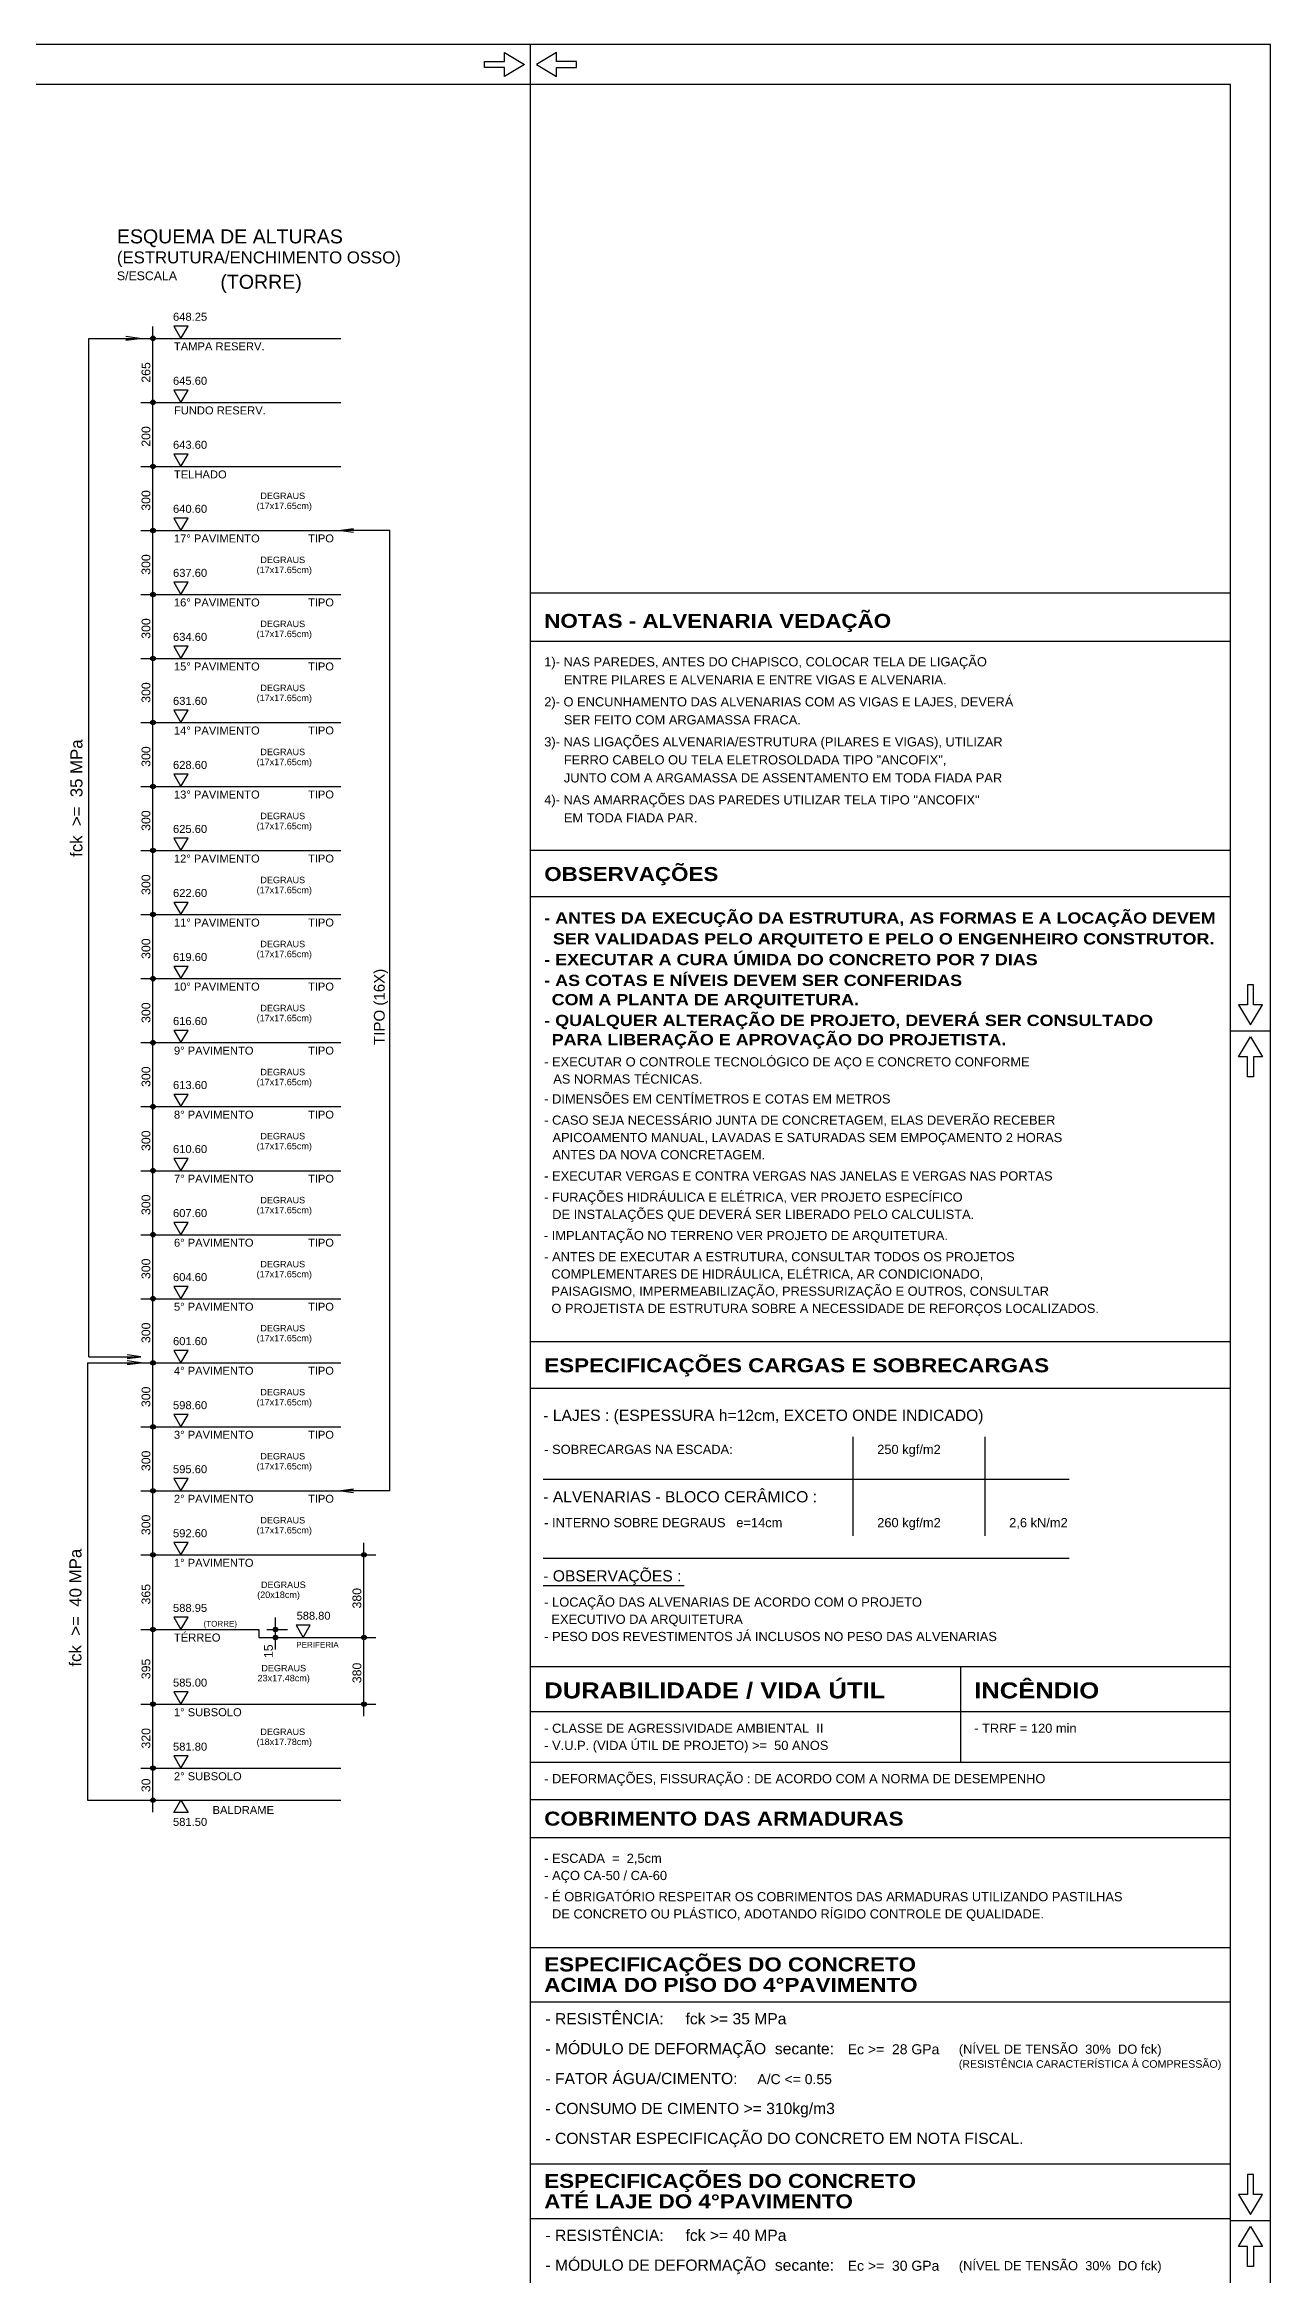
# Model space of a CAD drawing. Extents: x 0 to 5945, y 0 to 4205.
# Drawn here: x 4412 to 5945, y 1419 to 4205 of the extents above; entities that cross this region are included whole.
import ezdxf

# ---------------------------------------------------------------- set-up
doc = ezdxf.new("R2010")
doc.units = 0
doc.header["$MEASUREMENT"] = 0
for name, color, linetype in [('MTH-14', 2, 'CONTINUOUS'), ('MTH-179', 1, 'CONTINUOUS'), ('MTH-18', 1, 'CONTINUOUS'), ('MTH-224', 4, 'CONTINUOUS'), ('MTH-226', 6, 'CONTINUOUS'), ('MTH-230', 1, 'CONTINUOUS'), ('MTH-COTAS7', 31, 'CONTINUOUS'), ('MTH-MARGEM', 5, 'CONTINUOUS'), ('MTH-SIMB_COTA', 3, 'CONTINUOUS'), ('MTH-TXT', 4, 'CONTINUOUS'), ('MTH-TXT-NEGRITO', 5, 'CONTINUOUS'), ('MTH-TXT-NOTAS', 3, 'CONTINUOUS'), ('MTH-TXT2', 5, 'CONTINUOUS')]:
    doc.layers.add(name, color=color, linetype=linetype)
doc.styles.add('TQS_ARIAL', font='arial.ttf')
doc.styles.add('TQS_ARIAL_BLACK', font='ariblk.ttf')

msp = doc.modelspace()

# ---------------------------------------------------------------- linework, layer by layer
at = {"layer": 'MTH-179', "linetype": 'Continuous'}
for p, q in [((5945, 4205.000488), (0, 4205.000488)), ((5020, 4155.000488), (5020, 4205.000488)), ((5945, 0), (5945, 4205.000488)), ((5895, 2972.5), (5945, 2972.5)), ((5895, 1486.25), (5945, 1486.25))]:
    msp.add_line(p, q, dxfattribs=at)
for points in [[(5012.499268, 4180.000488), (4987.499268, 4165.000488), (4987.499268, 4176.250488), (4962.499268, 4176.250488), (4962.499268, 4183.750488), (4987.499268, 4183.750488), (4987.499268, 4195.000488), (5012.499268, 4180.000488)], [(5027.499268, 4180.000488), (5052.499268, 4165.000488), (5052.499268, 4176.250488), (5077.499268, 4176.250488), (5077.499268, 4183.750488), (5052.499268, 4183.750488), (5052.499268, 4195.000488), (5027.499268, 4180.000488)], [(5920, 2980), (5935, 3005), (5923.75, 3005), (5923.75, 3030), (5916.25, 3030), (5916.25, 3005), (5905, 3005), (5920, 2980)], [(5920, 2965), (5935, 2940), (5923.75, 2940), (5923.75, 2915), (5916.25, 2915), (5916.25, 2940), (5905, 2940), (5920, 2965)], [(5920, 1493.75), (5935, 1518.75), (5923.75, 1518.75), (5923.75, 1543.75), (5916.25, 1543.75), (5916.25, 1518.75), (5905, 1518.75), (5920, 1493.75)], [(5920, 1478.75), (5935, 1453.75), (5923.75, 1453.75), (5923.75, 1428.75), (5916.25, 1428.75), (5916.25, 1453.75), (5905, 1453.75), (5920, 1478.75)]]:
    msp.add_lwpolyline(points, dxfattribs=at)
at = {"layer": 'MTH-18', "linetype": 'Continuous'}
for p, q in [((5019.999995, 3459.698892), (5894.999995, 3459.698892)), ((5019.999995, 3140.556125), (5894.999995, 3140.556125)), ((5019.999995, 2122.027815), (5894.999995, 2122.027815)), ((5019.999995, 1964.5361), (5894.999995, 1964.5361)), ((5019.999922, 1759.379273), (5894.999922, 1759.379273)), ((5019.999922, 1488.843716), (5894.999922, 1488.843716))]:
    msp.add_line(p, q, dxfattribs=at)
at = {"layer": 'MTH-224', "linetype": 'Continuous'}
for points in [[(4574.139882, 3853.238435), (4582.972885, 3837.939965), (4591.80501, 3853.238435), (4574.139882, 3853.238435)], [(4574.139882, 3773.238435), (4582.972885, 3757.939965), (4591.80501, 3773.238435), (4574.139882, 3773.238435)], [(4574.139882, 3693.238435), (4582.972885, 3677.939965), (4591.80501, 3693.238435), (4574.139882, 3693.238435)], [(4574.139882, 3613.238435), (4582.972885, 3597.939965), (4591.80501, 3613.238435), (4574.139882, 3613.238435)], [(4574.139882, 3533.238435), (4582.972885, 3517.939965), (4591.80501, 3533.238435), (4574.139882, 3533.238435)], [(4574.139882, 3453.238435), (4582.972885, 3437.939965), (4591.80501, 3453.238435), (4574.139882, 3453.238435)], [(4574.139882, 3373.238435), (4582.972885, 3357.939965), (4591.80501, 3373.238435), (4574.139882, 3373.238435)], [(4574.139882, 3293.238435), (4582.972885, 3277.939965), (4591.80501, 3293.238435), (4574.139882, 3293.238435)], [(4574.139882, 3213.238435), (4582.972885, 3197.939965), (4591.80501, 3213.238435), (4574.139882, 3213.238435)], [(4574.139882, 3133.238435), (4582.972885, 3117.939965), (4591.80501, 3133.238435), (4574.139882, 3133.238435)], [(4574.139882, 3053.238435), (4582.972885, 3037.939965), (4591.80501, 3053.238435), (4574.139882, 3053.238435)], [(4574.139882, 2973.238435), (4582.972885, 2957.939965), (4591.80501, 2973.238435), (4574.139882, 2973.238435)], [(4574.139882, 2893.238435), (4582.972885, 2877.939965), (4591.80501, 2893.238435), (4574.139882, 2893.238435)], [(4574.139882, 2813.238435), (4582.972885, 2797.939965), (4591.80501, 2813.238435), (4574.139882, 2813.238435)], [(4574.139882, 2733.238435), (4582.972885, 2717.939965), (4591.80501, 2733.238435), (4574.139882, 2733.238435)], [(4574.139882, 2653.238435), (4582.972885, 2637.939965), (4591.80501, 2653.238435), (4574.139882, 2653.238435)], [(4574.139882, 2573.238435), (4582.972885, 2557.939965), (4591.80501, 2573.238435), (4574.139882, 2573.238435)], [(4574.139882, 2493.238435), (4582.972885, 2477.939965), (4591.80501, 2493.238435), (4574.139882, 2493.238435)], [(4574.139882, 2413.238435), (4582.972885, 2397.939965), (4591.80501, 2413.238435), (4574.139882, 2413.238435)], [(4574.139882, 2333.238435), (4582.972885, 2317.939965), (4591.80501, 2333.238435), (4574.139882, 2333.238435)], [(4574.139882, 2239.905102), (4582.972885, 2224.606632), (4591.80501, 2239.905102), (4574.139882, 2239.905102)], [(4726.87093, 2229.906632), (4735.704817, 2214.606632), (4744.537825, 2229.906632), (4726.87093, 2229.906632)], [(4574.139882, 2146.571768), (4582.972885, 2131.273298), (4591.80501, 2146.571768), (4574.139882, 2146.571768)], [(4574.139882, 2066.571768), (4582.972885, 2051.273298), (4591.80501, 2066.571768), (4574.139882, 2066.571768)], [(4574.139882, 1995.974828), (4582.972885, 2011.273298), (4591.80501, 1995.974828), (4574.139882, 1995.974828)]]:
    msp.add_lwpolyline(points, dxfattribs=at)
at = {"layer": 'MTH-226', "linetype": 'Continuous'}
for p, q in [((5895.000097, 4155.000488), (5020.000097, 4155.000488)), ((5894.999995, 3519.698892), (5019.999995, 3519.698892)), ((5019.999995, 3198.556125), (5894.999995, 3198.556125)), ((5020.000152, 2584.306372), (5895.000152, 2584.306372)), ((5019.999995, 2178.527815), (5894.999995, 2178.527815)), ((5557.500023, 2178.527815), (5557.500023, 2059.027815)), ((5019.999968, 2059.027815), (5894.999968, 2059.027815)), ((5019.999995, 2012.0361), (5894.999995, 2012.0361)), ((5019.999995, 1827.379273), (5894.999995, 1827.379273)), ((5019.999995, 1556.843716), (5894.999995, 1556.843716))]:
    msp.add_line(p, q, dxfattribs=at)
at = {"layer": 'MTH-230', "linetype": 'Continuous'}
for p, q in [((5019.999995, 50), (5019.999995, 4155.000488)), ((4532.972885, 3837.939965), (4782.972885, 3837.939965)), ((4532.972885, 3757.939965), (4782.972885, 3757.939965)), ((4532.972885, 3677.939965), (4782.972885, 3677.939965)), ((4532.972885, 3597.939965), (4782.972885, 3597.939965)), ((4532.972885, 3517.939965), (4782.972885, 3517.939965)), ((4532.972885, 3437.939965), (4782.972885, 3437.939965)), ((4532.972885, 3357.939965), (4782.972885, 3357.939965)), ((4532.972885, 3277.939965), (4782.972885, 3277.939965)), ((4532.972885, 3197.939965), (4782.972885, 3197.939965)), ((4532.972885, 3117.939965), (4782.972885, 3117.939965)), ((4532.972885, 3037.939965), (4782.972885, 3037.939965)), ((4532.972885, 2957.939965), (4782.972885, 2957.939965)), ((4532.972885, 2877.939965), (4782.972885, 2877.939965)), ((4532.972885, 2797.939965), (4782.972885, 2797.939965)), ((4532.972885, 2717.939965), (4782.972885, 2717.939965)), ((4532.972885, 2637.939965), (4782.972885, 2637.939965)), ((4532.972885, 2557.939965), (4782.972885, 2557.939965)), ((5020.000152, 2526.306372), (5895.000152, 2526.306372)), ((4532.972885, 2477.939965), (4782.972885, 2477.939965)), ((5423.380549, 2341.58634), (5423.380549, 2465.306372)), ((5588.380549, 2341.58634), (5588.380549, 2465.306372)), ((4532.972885, 2397.939965), (4782.972885, 2397.939965)), ((5035.841348, 2412.479389), (5693.380549, 2412.479389)), ((4532.972885, 2317.939965), (4826.706439, 2317.939965)), ((5035.841348, 2313.651493), (5693.380549, 2313.651493)), ((5035.841348, 2279.651493), (5211.855393, 2279.651493)), ((4532.972885, 2224.606632), (4680.162678, 2224.606632)), ((4680.162678, 2224.606632), (4680.162678, 2214.606632)), ((4680.162678, 2214.606632), (4826.706439, 2214.606632)), ((4532.972885, 2131.273298), (4826.706439, 2131.273298)), ((4532.972885, 2051.273298), (4782.972885, 2051.273298)), ((4532.972885, 2011.273298), (4782.972885, 2011.273298))]:
    msp.add_line(p, q, dxfattribs=at)
at = {"layer": 'MTH-COTAS7', "linetype": 'Continuous'}
for p, q in [((4547.972885, 3742.939965), (4547.972885, 3852.939965)), ((4467.795405, 3837.939965), (4532.970024, 3837.939965)), ((4467.803764, 2565.377898), (4467.803764, 3837.939965)), ((4531.291651, 3837.939965), (4513.940088, 3840.225121)), ((4531.291651, 3837.939965), (4513.940088, 3835.654809)), ((4513.940088, 3835.654809), (4531.291651, 3837.939965)), ((4513.943252, 3835.655037), (4531.29308, 3837.939965)), ((4542.972885, 3837.939965), (4562.972885, 3837.939965)), ((4547.972885, 3662.939965), (4547.972885, 3772.939965)), ((4542.972885, 3757.939965), (4562.972885, 3757.939965)), ((4542.972885, 3757.939965), (4562.972885, 3757.939965)), ((4542.972885, 3677.939965), (4562.972885, 3677.939965)), ((4542.972885, 3677.939965), (4562.972885, 3677.939965)), ((4547.972885, 3582.939965), (4547.972885, 3692.939965)), ((4542.972885, 3597.939965), (4562.972885, 3597.939965)), ((4542.972885, 3597.939965), (4562.972885, 3597.939965)), ((4547.972885, 3502.939965), (4547.972885, 3612.939965)), ((4844.092944, 2397.939965), (4844.092944, 3597.939965)), ((4542.972885, 3517.939965), (4562.972885, 3517.939965)), ((4542.972885, 3517.939965), (4562.972885, 3517.939965)), ((4547.972885, 3422.939965), (4547.972885, 3532.939965)), ((4542.972885, 3437.939965), (4562.972885, 3437.939965)), ((4542.972885, 3437.939965), (4562.972885, 3437.939965)), ((4547.972885, 3342.939965), (4547.972885, 3452.939965)), ((4547.972885, 3262.939965), (4547.972885, 3372.939965)), ((4542.972885, 3357.939965), (4562.972885, 3357.939965)), ((4542.972885, 3357.939965), (4562.972885, 3357.939965)), ((4547.972885, 3182.939965), (4547.972885, 3292.939965)), ((4542.972885, 3277.939965), (4562.972885, 3277.939965)), ((4542.972885, 3277.939965), (4562.972885, 3277.939965)), ((4547.972885, 3102.939965), (4547.972885, 3212.939965)), ((4542.972885, 3197.939965), (4562.972885, 3197.939965)), ((4542.972885, 3197.939965), (4562.972885, 3197.939965)), ((4547.972885, 3022.939965), (4547.972885, 3132.939965)), ((4542.972885, 3117.939965), (4562.972885, 3117.939965)), ((4542.972885, 3117.939965), (4562.972885, 3117.939965)), ((4542.972885, 3037.939965), (4562.972885, 3037.939965)), ((4542.972885, 3037.939965), (4562.972885, 3037.939965)), ((4547.972885, 2942.939965), (4547.972885, 3052.939965)), ((4542.972885, 2957.939965), (4562.972885, 2957.939965)), ((4542.972885, 2957.939965), (4562.972885, 2957.939965)), ((4547.972885, 2862.939965), (4547.972885, 2972.939965)), ((4542.972885, 2877.939965), (4562.972885, 2877.939965)), ((4542.972885, 2877.939965), (4562.972885, 2877.939965)), ((4547.972885, 2782.939965), (4547.972885, 2892.939965)), ((4542.972885, 2797.939965), (4562.972885, 2797.939965)), ((4542.972885, 2797.939965), (4562.972885, 2797.939965)), ((4547.972885, 2702.939965), (4547.972885, 2812.939965)), ((4547.972885, 2622.939965), (4547.972885, 2732.939965)), ((4542.972885, 2717.939965), (4562.972885, 2717.939965)), ((4542.972885, 2717.939965), (4562.972885, 2717.939965)), ((4547.972885, 2542.939965), (4547.972885, 2652.939965)), ((4542.972885, 2637.939965), (4562.972885, 2637.939965)), ((4542.972885, 2637.939965), (4562.972885, 2637.939965)), ((4467.795405, 2565.377898), (4532.970024, 2565.377898)), ((4532.969308, 2565.377992), (4515.617745, 2567.663149)), ((4532.969308, 2565.377992), (4515.617745, 2563.092836)), ((4515.617745, 2563.092836), (4532.969308, 2565.377992)), ((4515.620909, 2563.093065), (4532.970736, 2565.377992)), ((4547.972885, 2462.939965), (4547.972885, 2572.939965)), ((4465.949929, 2557.940153), (4532.970736, 2557.940153)), ((4465.958064, 2557.940153), (4465.958064, 2011.273393)), ((4532.970736, 2557.940153), (4515.575246, 2560.231095)), ((4532.970736, 2557.940153), (4515.575246, 2555.649212)), ((4515.575246, 2555.649212), (4532.970736, 2557.940153)), ((4515.578418, 2555.649441), (4532.972169, 2557.940153)), ((4542.972885, 2557.939965), (4562.972885, 2557.939965)), ((4542.972885, 2557.939965), (4562.972885, 2557.939965)), ((4547.972885, 2382.939965), (4547.972885, 2492.939965)), ((4542.972885, 2477.939965), (4562.972885, 2477.939965)), ((4542.972885, 2477.939965), (4562.972885, 2477.939965)), ((4542.972885, 2397.939965), (4562.972885, 2397.939965)), ((4542.972885, 2397.939965), (4562.972885, 2397.939965)), ((4547.972885, 2302.939965), (4547.972885, 2412.939965)), ((4542.972885, 2317.939965), (4562.972885, 2317.939965)), ((4542.972885, 2317.939965), (4562.972885, 2317.939965)), ((4547.972885, 2209.606632), (4547.972885, 2332.939965)), ((4806.706439, 2317.939965), (4826.706439, 2317.939965)), ((4811.706439, 2199.606632), (4811.706439, 2332.939965)), ((4547.972885, 2116.273298), (4547.972885, 2239.606632)), ((4701.063717, 2199.606632), (4701.063717, 2239.606632)), ((4811.706439, 2116.273298), (4811.706439, 2229.606632)), ((4542.972885, 2224.606632), (4562.972885, 2224.606632)), ((4542.972885, 2224.606632), (4562.972885, 2224.606632)), ((4690.162678, 2224.606632), (4716.063717, 2224.606632)), ((4690.162678, 2214.606632), (4716.063717, 2214.606632)), ((4804.503545, 2214.606632), (4826.706439, 2214.606632)), ((4814.503545, 2214.606632), (4826.706439, 2214.606632)), ((4547.972885, 2036.273298), (4547.972885, 2146.273298)), ((4542.972885, 2131.273298), (4562.972885, 2131.273298)), ((4542.972885, 2131.273298), (4562.972885, 2131.273298)), ((4806.706439, 2131.273298), (4826.706439, 2131.273298)), ((4547.972885, 1996.273298), (4547.972885, 2066.273298)), ((4542.972885, 2051.273298), (4562.972885, 2051.273298)), ((4542.972885, 2051.273298), (4562.972885, 2051.273298)), ((4465.958064, 2011.273393), (4532.972169, 2011.273393)), ((4542.972885, 2011.273298), (4562.972885, 2011.273298))]:
    msp.add_line(p, q, dxfattribs=at)
for points in [[(4844.092725, 3597.939965), (4782.972885, 3597.939965), (4798.588142, 3599.995752), (4782.972885, 3597.939965), (4798.588142, 3595.884177)], [(4844.092725, 2397.939965), (4782.972885, 2397.939965), (4798.588142, 2399.995752), (4782.972885, 2397.939965), (4798.588142, 2395.884177)]]:
    msp.add_lwpolyline(points, dxfattribs=at)
at = {"layer": 'MTH-MARGEM', "linetype": 'Continuous'}
for p, q in [((5895, 4155.000488), (175, 4155.000488)), ((5895, 49.999954), (5895, 4155.000488))]:
    msp.add_line(p, q, dxfattribs=at)
at = {"layer": 'MTH-SIMB_COTA', "linetype": 'Continuous'}
for centre, radius in [((4547.972885, 3837.939965), 2.8), ((4547.972885, 3837.939965), 1.4), ((4547.972885, 3757.939965), 2.8), ((4547.972885, 3757.939965), 2.8), ((4547.972885, 3757.939965), 1.4), ((4547.972885, 3757.939965), 1.4), ((4547.972885, 3677.939965), 2.8), ((4547.972885, 3677.939965), 2.8), ((4547.972885, 3677.939965), 1.4), ((4547.972885, 3677.939965), 1.4), ((4547.972885, 3597.939965), 2.8), ((4547.972885, 3597.939965), 2.8), ((4547.972885, 3597.939965), 1.4), ((4547.972885, 3597.939965), 1.4), ((4547.972885, 3517.939965), 2.8), ((4547.972885, 3517.939965), 2.8), ((4547.972885, 3517.939965), 1.4), ((4547.972885, 3517.939965), 1.4), ((4547.972885, 3437.939965), 2.8), ((4547.972885, 3437.939965), 2.8), ((4547.972885, 3437.939965), 1.4), ((4547.972885, 3437.939965), 1.4), ((4547.972885, 3357.939965), 2.8), ((4547.972885, 3357.939965), 2.8), ((4547.972885, 3357.939965), 1.4), ((4547.972885, 3357.939965), 1.4), ((4547.972885, 3277.939965), 2.8), ((4547.972885, 3277.939965), 2.8), ((4547.972885, 3277.939965), 1.4), ((4547.972885, 3277.939965), 1.4), ((4547.972885, 3197.939965), 2.8), ((4547.972885, 3197.939965), 2.8), ((4547.972885, 3197.939965), 1.4), ((4547.972885, 3197.939965), 1.4), ((4547.972885, 3117.939965), 2.8), ((4547.972885, 3117.939965), 2.8), ((4547.972885, 3117.939965), 1.4), ((4547.972885, 3117.939965), 1.4), ((4547.972885, 3037.939965), 2.8), ((4547.972885, 3037.939965), 2.8), ((4547.972885, 3037.939965), 1.4), ((4547.972885, 3037.939965), 1.4), ((4547.972885, 2957.939965), 2.8), ((4547.972885, 2957.939965), 2.8), ((4547.972885, 2957.939965), 1.4), ((4547.972885, 2957.939965), 1.4), ((4547.972885, 2877.939965), 2.8), ((4547.972885, 2877.939965), 2.8), ((4547.972885, 2877.939965), 1.4), ((4547.972885, 2877.939965), 1.4), ((4547.972885, 2797.939965), 2.8), ((4547.972885, 2797.939965), 2.8), ((4547.972885, 2797.939965), 1.4), ((4547.972885, 2797.939965), 1.4), ((4547.972885, 2717.939965), 2.8), ((4547.972885, 2717.939965), 2.8), ((4547.972885, 2717.939965), 1.4), ((4547.972885, 2717.939965), 1.4), ((4547.972885, 2637.939965), 2.8), ((4547.972885, 2637.939965), 2.8), ((4547.972885, 2637.939965), 1.4), ((4547.972885, 2637.939965), 1.4), ((4547.972885, 2557.939965), 2.8), ((4547.972885, 2557.939965), 2.8), ((4547.972885, 2557.939965), 1.4), ((4547.972885, 2557.939965), 1.4), ((4547.972885, 2477.939965), 2.8), ((4547.972885, 2477.939965), 2.8), ((4547.972885, 2477.939965), 1.4), ((4547.972885, 2477.939965), 1.4), ((4547.972885, 2397.939965), 2.8), ((4547.972885, 2397.939965), 2.8), ((4547.972885, 2397.939965), 1.4), ((4547.972885, 2397.939965), 1.4), ((4547.972885, 2317.939965), 2.8), ((4547.972885, 2317.939965), 2.8), ((4547.972885, 2317.939965), 1.4), ((4547.972885, 2317.939965), 1.4), ((4811.706439, 2317.939965), 2.8), ((4811.706439, 2317.939965), 1.4), ((4547.972885, 2224.606632), 2.8), ((4547.972885, 2224.606632), 2.8), ((4547.972885, 2224.606632), 1.4), ((4547.972885, 2224.606632), 1.4), ((4701.063717, 2224.606632), 2.8), ((4701.063717, 2214.606632), 2.8), ((4701.063717, 2224.606632), 1.4), ((4701.063717, 2214.606632), 1.4), ((4811.706439, 2214.606632), 2.8), ((4811.706439, 2214.606632), 2.8), ((4811.706439, 2214.606632), 1.4), ((4811.706439, 2214.606632), 1.4), ((4547.972885, 2131.273298), 2.8), ((4547.972885, 2131.273298), 2.8), ((4547.972885, 2131.273298), 1.4), ((4547.972885, 2131.273298), 1.4), ((4811.706439, 2131.273298), 2.8), ((4811.706439, 2131.273298), 1.4), ((4547.972885, 2051.273298), 2.8), ((4547.972885, 2051.273298), 2.8), ((4547.972885, 2051.273298), 1.4), ((4547.972885, 2051.273298), 1.4), ((4547.972885, 2011.273298), 2.8), ((4547.972885, 2011.273298), 1.4)]:
    msp.add_circle(centre, radius, dxfattribs=at)

# ---------------------------------------------------------------- texts
at = {"layer": 'MTH-14', "linetype": 'Continuous', "style": 'TQS_ARIAL'}
for s, height, p in [('(17x17.65cm)', 8.1, (4677.477727, 3624.608521)), ('DEGRAUS', 8.099192, (4682.233008, 3637.121534)), ('(17x17.65cm)', 8.1, (4677.477727, 3544.608521)), ('DEGRAUS', 8.099192, (4682.233008, 3557.121534)), ('DEGRAUS', 8.099192, (4682.233008, 3477.121534)), ('(17x17.65cm)', 8.1, (4677.477727, 3464.608521)), ('DEGRAUS', 8.099192, (4682.233008, 3397.121534)), ('(17x17.65cm)', 8.1, (4677.477727, 3384.608521)), ('DEGRAUS', 8.099192, (4682.233008, 3317.121534)), ('(17x17.65cm)', 8.1, (4677.477727, 3304.608521)), ('(17x17.65cm)', 8.1, (4677.477727, 3224.608521)), ('DEGRAUS', 8.099192, (4682.233008, 3237.121534)), ('(17x17.65cm)', 8.1, (4677.477727, 3144.608521)), ('DEGRAUS', 8.099192, (4682.233008, 3157.121534)), ('(17x17.65cm)', 8.1, (4677.477727, 3064.608521)), ('DEGRAUS', 8.099192, (4682.233008, 3077.121534)), ('(17x17.65cm)', 8.1, (4677.477727, 2984.608521)), ('DEGRAUS', 8.099192, (4682.233008, 2997.121534)), ('(17x17.65cm)', 8.1, (4677.477727, 2904.608521)), ('DEGRAUS', 8.099192, (4682.233008, 2917.121534)), ('DEGRAUS', 8.099192, (4682.233008, 2837.121534)), ('(17x17.65cm)', 8.1, (4677.477727, 2824.608521)), ('DEGRAUS', 8.099192, (4682.233008, 2757.121534)), ('(17x17.65cm)', 8.1, (4677.477727, 2744.608521)), ('DEGRAUS', 8.099192, (4682.233008, 2677.121534)), ('(17x17.65cm)', 8.1, (4677.477727, 2664.608521)), ('(17x17.65cm)', 8.1, (4677.477727, 2584.608521)), ('DEGRAUS', 8.099192, (4682.233008, 2597.121534)), ('(17x17.65cm)', 8.1, (4677.477727, 2504.608521)), ('DEGRAUS', 8.099192, (4682.233008, 2517.121534)), ('(17x17.65cm)', 8.1, (4677.477727, 2424.608521)), ('DEGRAUS', 8.099192, (4682.233008, 2437.121534)), ('(17x17.65cm)', 8.1, (4677.477727, 2344.608521)), ('DEGRAUS', 8.099192, (4682.233008, 2357.121534)), ('DEGRAUS', 8.099192, (4682.972663, 2276.499139)), ('(20x18cm)', 8.1, (4678.217382, 2263.986126)), ('(TORRE)', 7.2, (4611.149031, 2228.21799)), ('PERIFERIA', 7.2, (4727.032052, 2201.973549)), ('DEGRAUS', 8.099192, (4683.448388, 2172.327825)), ('23x17.48cm)', 8.1, (4678.693107, 2159.814812)), ('DEGRAUS', 8.099192, (4682.233008, 2092.776374)), ('(18x17.78cm)', 8.1, (4677.477727, 2080.263362))]:
    msp.add_text(s, height=height, dxfattribs=at).set_placement(p)
at = {"layer": 'MTH-COTAS7', "linetype": 'Continuous', "style": 'TQS_ARIAL'}
for s, p in [('265', (4544.672885, 3782.539965)), ('200', (4544.672885, 3702.539965)), ('300', (4544.672885, 3622.539965)), ('300', (4544.672885, 3542.539965)), ('300', (4544.672885, 3462.539965)), ('300', (4544.672885, 3382.539965)), ('300', (4544.672885, 3302.539965)), ('300', (4544.672885, 3222.539965)), ('300', (4544.672885, 3142.539965)), ('300', (4544.672885, 3062.539965)), ('300', (4544.672885, 2982.539965)), ('300', (4544.672885, 2902.539965)), ('300', (4544.672885, 2822.539965)), ('300', (4544.672885, 2742.539965)), ('300', (4544.672885, 2662.539965)), ('300', (4544.672885, 2582.539965)), ('300', (4544.672885, 2502.539965)), ('300', (4544.672885, 2422.539965)), ('300', (4544.672885, 2342.539965)), ('365', (4544.672885, 2255.873298)), ('380', (4808.406439, 2250.873298)), ('15', (4697.763717, 2188.939969)), ('395', (4544.672885, 2162.539965)), ('380', (4808.406439, 2157.539965)), ('320', (4544.672885, 2075.873298)), ('30', (4544.672885, 2021.373298))]:
    msp.add_text(s, height=11, rotation=90, dxfattribs=at).set_placement(p)
for p in [(4741.86768, 3583.040955), (4741.86768, 3503.040955), (4741.86768, 3423.040955), (4741.86768, 3343.040955), (4741.86768, 3263.040955), (4741.86768, 3183.040955), (4741.86768, 3103.040955), (4741.86768, 3023.040955), (4741.86768, 2943.040955), (4741.86768, 2863.040955), (4741.86768, 2783.040955), (4741.86768, 2703.040955), (4741.86768, 2623.040955), (4741.86768, 2543.040955), (4741.86768, 2463.040955), (4741.86768, 2383.040955)]:
    msp.add_text('TIPO', height=9.89901, dxfattribs=at).set_placement(p)
at = {"layer": 'MTH-TXT', "linetype": 'Continuous', "style": 'TQS_ARIAL'}
for s, height, p in [('648.25', 10, (4572.972885, 3859.939965)), ('645.60', 10, (4572.972885, 3779.939965)), ('643.60', 10, (4572.972885, 3699.939965)), ('640.60', 10, (4572.972885, 3619.939965)), ('637.60', 10, (4572.972885, 3539.939965)), ('634.60', 10, (4572.972885, 3459.939965)), ('631.60', 10, (4572.972885, 3379.939965)), ('628.60', 10, (4572.972885, 3299.939965)), ('625.60', 10, (4572.972885, 3219.939965)), ('622.60', 10, (4572.972885, 3139.939965)), ('619.60', 10, (4572.972885, 3059.939965)), ('616.60', 10, (4572.972885, 2979.939965)), ('613.60', 10, (4572.972885, 2899.939965)), ('610.60', 10, (4572.972885, 2819.939965)), ('607.60', 10, (4572.972885, 2739.939965)), ('604.60', 10, (4572.972885, 2659.939965)), ('601.60', 10, (4572.972885, 2579.939965)), ('598.60', 10, (4572.972885, 2499.939965)), ('595.60', 10, (4572.972885, 2419.939965)), ('592.60', 10, (4572.972885, 2339.939965)), ('588.95', 10, (4572.972885, 2246.606632)), ('588.80', 9.9, (4727.563509, 2236.927115)), ('585.00', 10, (4572.972885, 2153.273298)), ('581.80', 10, (4572.972885, 2073.273298)), ('581.50', 10, (4572.972885, 1979.273298))]:
    msp.add_text(s, height=height, dxfattribs=at).set_placement(p)
for s, height, p in [('fck  >=  35 MPa', 15, (4459.780244, 3190.059259)), ('TIPO (16X)', 13.5, (4837.656479, 2954.908302)), ('fck  >=  40 MPa', 15.05, (4458.537941, 2178.283797))]:
    msp.add_text(s, height=height, rotation=90, dxfattribs=at).set_placement(p)
at = {"layer": 'MTH-TXT-NEGRITO', "linetype": 'Continuous', "style": 'TQS_ARIAL_BLACK'}
for s, height, p in [('NOTAS - ALVENARIA VEDAÇÃO', 17.5, (5037.109472, 3476.198892)), ('OBSERVAÇÕES', 17.5, (5037.109472, 3159.861662)), ('- ANTES DA EXECUÇÃO DA ESTRUTURA, AS FORMAS E A LOCAÇÃO DEVEM', 14, (5037.109456, 3106.675604)), ('SER VALIDADAS PELO ARQUITETO E PELO O ENGENHEIRO CONSTRUTOR.', 14, (5047.924157, 3080.675604)), ('- EXECUTAR A CURA ÚMIDA DO CONCRETO POR 7 DIAS', 14, (5037.109456, 3054.675604)), ('- AS COTAS E NÍVEIS DEVEM SER CONFERIDAS', 14, (5037.109456, 3028.675604)), ('COM A PLANTA DE ARQUITETURA.', 14, (5046.402711, 3004.675604)), ('- QUALQUER ALTERAÇÃO DE PROJETO, DEVERÁ SER CONSULTADO', 14, (5037.109456, 2978.675604)), ('PARA LIBERAÇÃO E APROVAÇÃO DO PROJETISTA.', 14, (5046.402711, 2954.675604)), ('ESPECIFICAÇÕES CARGAS E SOBRECARGAS', 17.5, (5037.1096, 2545.996127)), ('DURABILIDADE / VIDA ÚTIL', 20, (5037.109573, 2138.527815)), ('INCÊNDIO', 20, (5574.6096, 2138.527815)), ('COBRIMENTO DAS ARMADURAS', 17.5, (5037.109573, 1979.5361)), ('ESPECIFICAÇÕES DO CONCRETO', 17.5, (5037.109545, 1797.379273)), ('ACIMA DO PISO DO 4%%dPAVIMENTO', 17.5, (5037.109545, 1771.879273)), ('ESPECIFICAÇÕES DO CONCRETO', 17.5, (5037.109545, 1526.843716)), ('ATÉ LAJE DO 4%%dPAVIMENTO', 17.5, (5037.109545, 1501.343716))]:
    msp.add_text(s, height=height, dxfattribs=at).set_placement(p)
at = {"layer": 'MTH-TXT-NOTAS', "linetype": 'Continuous', "style": 'TQS_ARIAL'}
for s, height, p in [('S/ESCALA', 11, (4502.840252, 3910.611459)), ('TAMPA RESERV.', 10, (4574.139882, 3822.939965)), ('FUNDO RESERV.', 10, (4574.139882, 3742.939965)), ('TELHADO', 10, (4574.139882, 3662.939965)), ('17%%d PAVIMENTO', 10, (4574.139882, 3582.939965)), ('16%%d PAVIMENTO', 10, (4574.139882, 3502.939965)), ('15%%d PAVIMENTO', 10, (4574.139882, 3422.939965)), ('1)- NAS PAREDES, ANTES DO CHAPISCO, COLOCAR TELA DE LIGAÇÃO', 11.5, (5037.10937, 3428.041069)), ('ENTRE PILARES E ALVENARIA E ENTRE VIGAS E ALVENARIA.', 11.5, (5061.640243, 3405.541069)), ('2)- O ENCUNHAMENTO DAS ALVENARIAS COM AS VIGAS E LAJES, DEVERÁ', 11.5, (5037.10937, 3378.041069)), ('14%%d PAVIMENTO', 10, (4574.139882, 3342.939965)), ('SER FEITO COM ARGAMASSA FRACA.', 11.5, (5061.640243, 3355.541069)), ('3)- NAS LIGAÇÕES ALVENARIA/ESTRUTURA (PILARES E VIGAS), UTILIZAR', 11.5, (5037.10937, 3328.041069)), ('FERRO CABELO OU TELA ELETROSOLDADA TIPO "ANCOFIX", ', 11.5, (5061.640243, 3305.541069)), ('JUNTO COM A ARGAMASSA DE ASSENTAMENTO EM TODA FIADA PAR', 11.5, (5061.640243, 3283.041069)), ('13%%d PAVIMENTO', 10, (4574.139882, 3262.939965)), ('4)- NAS AMARRAÇÕES DAS PAREDES UTILIZAR TELA TIPO "ANCOFIX" ', 11.5, (5037.10937, 3255.541069)), ('EM TODA FIADA PAR.', 11.5, (5061.640243, 3233.041069)), ('12%%d PAVIMENTO', 10, (4574.139882, 3182.939965)), ('11%%d PAVIMENTO', 10, (4574.139882, 3102.939965)), ('10%%d PAVIMENTO', 10, (4574.139882, 3022.939965)), ('9%%d PAVIMENTO', 10, (4574.139882, 2942.939965)), ('- EXECUTAR O CONTROLE TECNOLÓGICO DE AÇO E CONCRETO CONFORME', 11.5, (5037.109456, 2928.175604)), ('AS NORMAS TÉCNICAS.', 11.5, (5048.346731, 2906.675604)), ('8%%d PAVIMENTO', 10, (4574.139882, 2862.939965)), ('- DIMENSÕES EM CENTÍMETROS E COTAS EM METROS', 11.5, (5037.109456, 2881.842271)), ('- CASO SEJA NECESSÁRIO JUNTA DE CONCRETAGEM, ELAS DEVERÃO RECEBER', 11.5, (5037.109456, 2855.342271)), ('APICOAMENTO MANUAL, LAVADAS E SATURADAS SEM EMPOÇAMENTO 2 HORAS', 11.5, (5047.384821, 2833.620045)), ('ANTES DA NOVA CONCRETAGEM.', 11.5, (5047.384821, 2812.120045)), ('7%%d PAVIMENTO', 10, (4574.139882, 2782.939965)), ('- EXECUTAR VERGAS E CONTRA VERGAS NAS JANELAS E VERGAS NAS PORTAS', 11.500002, (5037.109456, 2785.620043)), ('- FURAÇÕES HIDRÁULICA E ELÉTRICA, VER PROJETO ESPECÍFICO', 11.500002, (5037.109456, 2759.120041)), ('DE INSTALAÇÕES QUE DEVERÁ SER LIBERADO PELO CALCULISTA.', 11.500002, (5047.109456, 2737.620039)), ('6%%d PAVIMENTO', 10, (4574.139882, 2702.939965)), ('- IMPLANTAÇÃO NO TERRENO VER PROJETO DE ARQUITETURA.', 11.5, (5036.718053, 2711.120039)), ('- ANTES DE EXECUTAR A ESTRUTURA, CONSULTAR TODOS OS PROJETOS', 11.5, (5037.109456, 2684.620039)), ('  COMPLEMENTARES DE HIDRÁULICA, ELÉTRICA, AR CONDICIONADO,', 11.5, (5037.109456, 2663.120039)), ('  PAISAGISMO, IMPERMEABILIZAÇÃO, PRESSURIZAÇÃO E OUTROS, CONSULTAR', 11.5, (5037.109456, 2641.620039)), ('5%%d PAVIMENTO', 10, (4574.139882, 2622.939965)), ('  O PROJETISTA DE ESTRUTURA SOBRE A NECESSIDADE DE REFORÇOS LOCALIZADOS.', 11.5, (5037.109456, 2620.120039)), ('4%%d PAVIMENTO', 10, (4574.139882, 2542.939965)), ('3%%d PAVIMENTO', 10, (4574.139882, 2462.939965)), ('- SOBRECARGAS NA ESCADA:', 11.5, (5037.109527, 2443.896321)), ('250 kgf/m2', 11.5, (5453.380549, 2443.896321)), ('- ALVENARIAS - BLOCO CERÂMICO :', 14, (5035.841348, 2383.479389)), ('2%%d PAVIMENTO', 10, (4574.139882, 2382.939965)), ('- INTERNO SOBRE DEGRAUS   e=14cm', 11.5, (5037.109527, 2352.417565)), ('260 kgf/m2', 11.5, (5453.380549, 2352.417565)), ('2,6 kN/m2', 11.5, (5618.380549, 2352.417565)), ('1%%d PAVIMENTO', 10, (4574.139882, 2302.939965)), ('- LOCAÇÃO DAS ALVENARIAS DE ACORDO COM O PROJETO', 11.5, (5037.109527, 2253.151493)), ('  EXECUTIVO DA ARQUITETURA', 11.5, (5037.109527, 2231.651493)), ('TÉRREO', 10, (4574.139882, 2209.606632)), ('- PESO DOS REVESTIMENTOS JÁ INCLUSOS NO PESO DAS ALVENARIAS', 11.5, (5037.109527, 2210.151493)), ('1%%d SUBSOLO', 10, (4574.139882, 2116.273298)), ('- CLASSE DE AGRESSIVIDADE AMBIENTAL  II', 11.5, (5037.10937, 2095.527815)), ('- TRRF = 120 min', 11.5, (5574.60937, 2095.527815)), ('- V.U.P. (VIDA ÚTIL DE PROJETO) >=  50 ANOS ', 11.5, (5037.10937, 2074.027815)), ('2%%d SUBSOLO', 10, (4574.139882, 2036.273298)), ('- DEFORMAÇÕES, FISSURAÇÃO : DE ACORDO COM A NORMA DE DESEMPENHO', 11.5, (5037.109343, 2032.527815)), ('BALDRAME', 10, (4622.429738, 1994.127082)), ('- ESCADA  =  2,5cm', 11.5, (5037.109398, 1933.0361)), ('- AÇO CA-50 / CA-60', 11.5, (5037.109398, 1911.5361)), ('- É OBRIGATÓRIO RESPEITAR OS COBRIMENTOS DAS ARMADURAS UTILIZANDO PASTILHAS', 11.5, (5037.109398, 1885.0361)), ('DE CONCRETO OU PLÁSTICO, ADOTANDO RÍGIDO CONTROLE DE QUALIDADE.', 11.5, (5046.896874, 1863.5361)), ('fck >= 35 MPa ', 14, (5213.803773, 1731.278024)), ('- MÓDULO DE DEFORMAÇÃO  secante:', 14, (5038.621319, 1693.906825)), ('Ec >=  28 GPa', 12.5, (5416.524853, 1693.907415)), ('(NÍVEL DE TENSÃO  30%  DO fck)', 11.5, (5555.421787, 1694.482487)), ('(RESISTÊNCIA CARACTERÍSTICA À COMPRESSÃO)', 9.5, (5555.421787, 1676.982487)), ('A/C <= 0.55', 12.5, (5303.595134, 1656.536521)), ('- CONSUMO DE CIMENTO >= 310kg/m3', 14, (5038.621393, 1619.165126)), ('- CONSTAR ESPECIFICAÇÃO DO CONCRETO EM NOTA FISCAL.', 14, (5038.621393, 1581.794276)), ('fck >= 40 MPa ', 14, (5213.803773, 1460.742468)), ('- MÓDULO DE DEFORMAÇÃO  secante:', 14, (5038.621319, 1423.371268)), ('Ec >=  30 GPa', 12.5, (5416.524853, 1423.371858)), ('(NÍVEL DE TENSÃO  30%  DO fck)', 11.5, (5555.421787, 1423.94693))]:
    msp.add_text(s, height=height, dxfattribs=at).set_placement(p)
for s, p in [('- RESISTÊNCIA:', (5038.621246, 1731.277644)), ('- FATOR ÁGUA/CIMENTO:', (5038.621393, 1656.535975)), ('- RESISTÊNCIA:', (5038.621246, 1460.742087))]:
    msp.add_text(s, height=14, rotation=0.000113, dxfattribs=at).set_placement(p)
at = {"layer": 'MTH-TXT2', "linetype": 'Continuous', "style": 'TQS_ARIAL'}
for s, height, p in [('ESQUEMA DE ALTURAS', 17.498254, (4502.840252, 3956.606859)), ('(ESTRUTURA/ENCHIMENTO OSSO)', 14.998502, (4502.840252, 3931.609359)), ('(TORRE)', 17.498252, (4632.191768, 3899.857213)), ('- LAJES : (ESPESSURA h=12cm, EXCETO ONDE INDICADO)', 14, (5035.841348, 2485.306372)), ('- OBSERVAÇÕES :', 14, (5035.841348, 2284.651493))]:
    msp.add_text(s, height=height, dxfattribs=at).set_placement(p)

doc.saveas('drawing.dxf')
